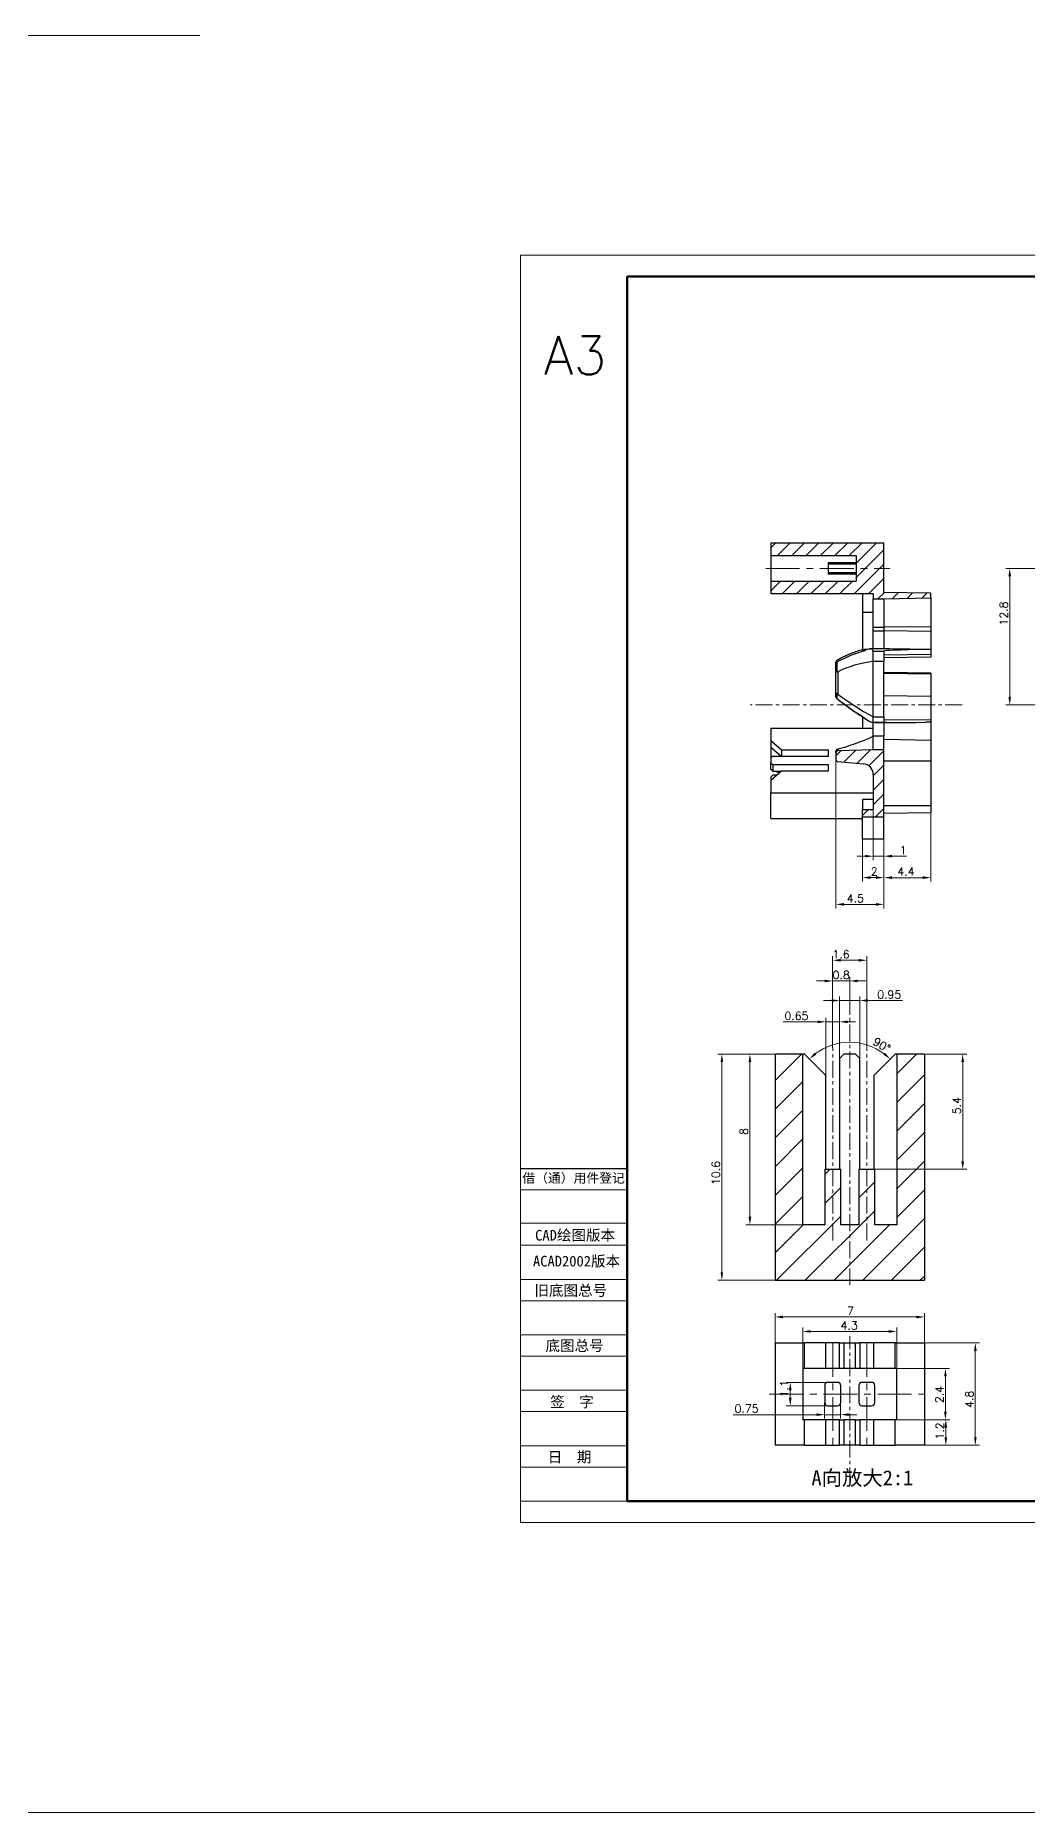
# Model space of a CAD drawing. Header units: millimetres. Extents: x 2517 to 6633, y 792 to 3241.
# Drawn here: x 3630 to 3723, y 1110 to 1276.5 of the extents above; entities that cross this region are included whole.
import ezdxf

# ---------------------------------------------------------------- set-up
doc = ezdxf.new("R2010")
doc.units = ezdxf.units.MM
doc.linetypes.add('CENTER', pattern=[50.8, 31.75, -6.35, 6.35, -6.35])
for name, color, linetype, lineweight in [('中心线', 1, 'CENTER', 9), ('填充', 3, 'Continuous', 9), ('实线', 7, 'Continuous', 25), ('尺寸标注', 2, 'Continuous', 9), ('引导线', 6, 'Continuous', 9), ('文本', 3, 'Continuous', 15), ('粗实线', 9, 'Continuous', 50)]:
    doc.layers.add(name, color=color, linetype=linetype, lineweight=lineweight)
doc.styles.add('st', font='txt.shx')
doc.styles.get("Standard").update_dxf_attribs({"font": 'simfang.ttf'})
doc.dimstyles.new('2st0.3', dxfattribs={"dimscale": 0.3, "dimtxt": 2.5, "dimasz": 2.5, "dimexe": 1.25, "dimexo": 0, "dimtad": 1, "dimtoh": 1, "dimdec": 3, "dimlfac": 0.5, "dimdsep": 46, "dimtxsty": 'st', "dimcen": 0, "dimclrd": 256, "dimclre": 256, "dimclrt": 256, "dimadec": 4, "dimazin": 2, "dimtfac": 1, "dimtdec": 3, "dimtmove": 0, "dimatfit": 1, "dimfxl": 1, "dimlwd": -1, "dimlwe": -1, "dimarcsym": 0})
doc.dimstyles.new('st0.3', dxfattribs={"dimscale": 0.3, "dimtxt": 2.5, "dimasz": 2.5, "dimexe": 1.25, "dimexo": 0, "dimtad": 1, "dimtoh": 1, "dimdec": 3, "dimdsep": 46, "dimtxsty": 'st', "dimcen": 0, "dimclrd": 256, "dimclre": 256, "dimclrt": 256, "dimadec": 4, "dimazin": 2, "dimtfac": 1, "dimtdec": 3, "dimtmove": 0, "dimatfit": 1, "dimfxl": 1, "dimlwd": -1, "dimlwe": -1, "dimarcsym": 0})
pattern_1 = [(45, (41.2096, -51.6921), (-0.6735192, 0.6735192), [])]

# ---------------------------------------------------------------- blocks, each defined once
blk = doc.blocks.new('*D218')
at = {"layer": 'Defpoints', "color": 0, "ltscale": 0.1, "transparency": 16777216}
for p in [(3707.52, 1201.19), (3709.52, 1201.19), (3709.52, 1197.59)]:
    blk.add_point(p, dxfattribs=at)
at = {"layer": '尺寸标注', "ltscale": 0.1, "transparency": 16777216}
for p, q in [((3707.52, 1201.19), (3707.52, 1197.21)), ((3709.52, 1201.19), (3709.52, 1197.21)), ((3708.27, 1197.59), (3708.77, 1197.59))]:
    blk.add_line(p, q, dxfattribs=at)
for points in [[(3708.27, 1197.71), (3708.27, 1197.46), (3707.52, 1197.59)], [(3708.77, 1197.71), (3708.77, 1197.46), (3709.52, 1197.59)]]:
    blk.add_solid(points, dxfattribs=at)
at = {"layer": '尺寸标注', "ltscale": 0.1, "transparency": 16777216, "insert": (3708.62, 1198.15), "char_height": 0.75, "attachment_point": 5, "style": 'st'}
blk.add_mtext('2', dxfattribs=at)
blk = doc.blocks.new('*D219')
at = {"layer": 'Defpoints', "color": 0, "ltscale": 0.1, "transparency": 16777216}
for p in [(3708.52, 1203.97), (3709.52, 1201.19), (3709.52, 1199.59)]:
    blk.add_point(p, dxfattribs=at)
at = {"layer": '尺寸标注', "ltscale": 0.1, "transparency": 16777216}
for p, q in [((3708.52, 1203.97), (3708.52, 1199.22)), ((3709.52, 1201.19), (3709.52, 1199.22)), ((3707.77, 1199.59), (3707.02, 1199.59)), ((3708.52, 1199.59), (3709.52, 1199.59)), ((3710.27, 1199.59), (3711.65, 1199.59))]:
    blk.add_line(p, q, dxfattribs=at)
for points in [[(3707.77, 1199.72), (3707.77, 1199.47), (3708.52, 1199.59)], [(3710.27, 1199.72), (3710.27, 1199.47), (3709.52, 1199.59)]]:
    blk.add_solid(points, dxfattribs=at)
at = {"layer": '尺寸标注', "ltscale": 0.1, "transparency": 16777216, "insert": (3711.34, 1200.15), "char_height": 0.75, "attachment_point": 5, "style": 'st'}
blk.add_mtext('1', dxfattribs=at)
blk = doc.blocks.new('*D226')
at = {"layer": 'Defpoints', "color": 0, "ltscale": 0.1, "transparency": 16777216}
for p in [(3735.6, 1226.57), (3721.31, 1213.77), (3723.96, 1213.77)]:
    blk.add_point(p, dxfattribs=at)
at = {"layer": '尺寸标注', "ltscale": 0.1, "transparency": 16777216}
for p, q in [((3735.6, 1226.57), (3720.94, 1226.57)), ((3721.31, 1225.82), (3721.31, 1214.52)), ((3723.96, 1213.77), (3720.94, 1213.77))]:
    blk.add_line(p, q, dxfattribs=at)
for points in [[(3721.19, 1225.82), (3721.44, 1225.82), (3721.31, 1226.57)], [(3721.19, 1214.52), (3721.44, 1214.52), (3721.31, 1213.77)]]:
    blk.add_solid(points, dxfattribs=at)
at = {"layer": '尺寸标注', "ltscale": 0.1, "transparency": 16777216, "insert": (3720.75, 1222.34), "char_height": 0.75, "attachment_point": 5, "rotation": 90, "style": 'st'}
blk.add_mtext('12.8', dxfattribs=at)
blk = doc.blocks.new('*D227')
at = {"layer": 'Defpoints', "color": 0, "ltscale": 0.1, "transparency": 16777216}
for p in [(3713.32, 1153.97), (3718.09, 1153.97), (3713.32, 1144.37)]:
    blk.add_point(p, dxfattribs=at)
at = {"layer": '尺寸标注', "ltscale": 0.1, "transparency": 16777216}
for p, q in [((3713.32, 1153.97), (3718.47, 1153.97)), ((3718.09, 1145.12), (3718.09, 1153.22)), ((3713.32, 1144.37), (3718.47, 1144.37))]:
    blk.add_line(p, q, dxfattribs=at)
for points in [[(3717.97, 1153.22), (3718.22, 1153.22), (3718.09, 1153.97)], [(3717.97, 1145.12), (3718.22, 1145.12), (3718.09, 1144.37)]]:
    blk.add_solid(points, dxfattribs=at)
at = {"layer": '尺寸标注', "ltscale": 0.1, "transparency": 16777216, "insert": (3717.53, 1148.68), "char_height": 0.75, "attachment_point": 5, "rotation": 90, "style": 'st'}
blk.add_mtext('4.8', dxfattribs=at)
blk = doc.blocks.new('*D228')
at = {"layer": 'Defpoints', "color": 0, "ltscale": 0.1, "transparency": 16777216}
for p in [(3694.34, 1181.04), (3699.32, 1181.04), (3699.32, 1159.84)]:
    blk.add_point(p, dxfattribs=at)
at = {"layer": '尺寸标注', "ltscale": 0.1, "transparency": 16777216}
for p, q in [((3699.32, 1181.04), (3693.96, 1181.04)), ((3694.34, 1160.59), (3694.34, 1180.29)), ((3699.32, 1159.84), (3693.96, 1159.84))]:
    blk.add_line(p, q, dxfattribs=at)
for points in [[(3694.21, 1180.29), (3694.46, 1180.29), (3694.34, 1181.04)], [(3694.21, 1160.59), (3694.46, 1160.59), (3694.34, 1159.84)]]:
    blk.add_solid(points, dxfattribs=at)
at = {"layer": '尺寸标注', "ltscale": 0.1, "transparency": 16777216, "insert": (3693.77, 1169.9), "char_height": 0.75, "attachment_point": 5, "rotation": 90, "style": 'st'}
blk.add_mtext('10.6', dxfattribs=at)
blk = doc.blocks.new('*D229')
at = {"layer": 'Defpoints', "color": 0, "ltscale": 0.1, "transparency": 16777216}
for p in [(3710.72, 1151.57), (3715.29, 1151.57), (3710.72, 1146.77)]:
    blk.add_point(p, dxfattribs=at)
at = {"layer": '尺寸标注', "ltscale": 0.1, "transparency": 16777216}
for p, q in [((3710.72, 1151.57), (3715.66, 1151.57)), ((3715.29, 1147.52), (3715.29, 1150.82)), ((3710.72, 1146.77), (3715.66, 1146.77))]:
    blk.add_line(p, q, dxfattribs=at)
for points in [[(3715.16, 1150.82), (3715.41, 1150.82), (3715.29, 1151.57)], [(3715.16, 1147.52), (3715.41, 1147.52), (3715.29, 1146.77)]]:
    blk.add_solid(points, dxfattribs=at)
at = {"layer": '尺寸标注', "ltscale": 0.1, "transparency": 16777216, "insert": (3714.73, 1149.13), "char_height": 0.75, "attachment_point": 5, "rotation": 90, "style": 'st'}
blk.add_mtext('2.4', dxfattribs=at)
blk = doc.blocks.new('*D230')
at = {"layer": 'Defpoints', "color": 0, "ltscale": 0.1, "transparency": 16777216}
for p in [(3696.96, 1181.04), (3699.32, 1181.04), (3701.92, 1165.04)]:
    blk.add_point(p, dxfattribs=at)
at = {"layer": '尺寸标注', "ltscale": 0.1, "transparency": 16777216}
for p, q in [((3699.32, 1181.04), (3696.59, 1181.04)), ((3696.96, 1165.79), (3696.96, 1180.29)), ((3701.92, 1165.04), (3696.59, 1165.04))]:
    blk.add_line(p, q, dxfattribs=at)
for points in [[(3696.84, 1180.29), (3697.09, 1180.29), (3696.96, 1181.04)], [(3696.84, 1165.79), (3697.09, 1165.79), (3696.96, 1165.04)]]:
    blk.add_solid(points, dxfattribs=at)
at = {"layer": '尺寸标注', "ltscale": 0.1, "transparency": 16777216, "insert": (3696.4, 1173.78), "char_height": 0.75, "attachment_point": 5, "rotation": 90, "style": 'st'}
blk.add_mtext('8', dxfattribs=at)
blk = doc.blocks.new('*D231')
at = {"layer": 'Defpoints', "color": 0, "ltscale": 0.1, "transparency": 16777216}
for p in [(3707.92, 1189.84), (3704.72, 1181.64), (3707.92, 1181.64)]:
    blk.add_point(p, dxfattribs=at)
at = {"layer": '尺寸标注', "ltscale": 0.1, "transparency": 16777216}
for p, q in [((3704.72, 1181.64), (3704.72, 1190.21)), ((3705.47, 1189.84), (3707.17, 1189.84)), ((3707.92, 1181.64), (3707.92, 1190.21))]:
    blk.add_line(p, q, dxfattribs=at)
for points in [[(3705.47, 1189.96), (3705.47, 1189.71), (3704.72, 1189.84)], [(3707.17, 1189.96), (3707.17, 1189.71), (3707.92, 1189.84)]]:
    blk.add_solid(points, dxfattribs=at)
at = {"layer": '尺寸标注', "ltscale": 0.1, "transparency": 16777216, "insert": (3705.51, 1190.4), "char_height": 0.75, "attachment_point": 5, "style": 'st'}
blk.add_mtext('1.6', dxfattribs=at)
blk = doc.blocks.new('*D232')
at = {"layer": 'Defpoints', "color": 0, "ltscale": 0.1, "transparency": 16777216}
for p in [(3710.72, 1155.04), (3701.92, 1151.57), (3710.72, 1151.57)]:
    blk.add_point(p, dxfattribs=at)
at = {"layer": '尺寸标注', "ltscale": 0.1, "transparency": 16777216}
for p, q in [((3701.92, 1151.57), (3701.92, 1155.42)), ((3702.67, 1155.04), (3709.97, 1155.04)), ((3710.72, 1151.57), (3710.72, 1155.42))]:
    blk.add_line(p, q, dxfattribs=at)
for points in [[(3702.67, 1155.17), (3702.67, 1154.92), (3701.92, 1155.04)], [(3709.97, 1155.17), (3709.97, 1154.92), (3710.72, 1155.04)]]:
    blk.add_solid(points, dxfattribs=at)
at = {"layer": '尺寸标注', "ltscale": 0.1, "transparency": 16777216, "insert": (3706.27, 1155.61), "char_height": 0.75, "attachment_point": 5, "style": 'st'}
blk.add_mtext('4.3', dxfattribs=at)
blk = doc.blocks.new('*D233')
at = {"layer": 'Defpoints', "color": 0, "ltscale": 0.1, "transparency": 16777216}
for p in [(3710.72, 1146.77), (3715.32, 1146.77), (3713.32, 1144.37)]:
    blk.add_point(p, dxfattribs=at)
at = {"layer": '尺寸标注', "ltscale": 0.1, "transparency": 16777216}
for p, q in [((3710.72, 1146.77), (3715.7, 1146.77)), ((3715.32, 1145.12), (3715.32, 1146.02)), ((3713.32, 1144.37), (3715.7, 1144.37))]:
    blk.add_line(p, q, dxfattribs=at)
for points in [[(3715.2, 1146.02), (3715.45, 1146.02), (3715.32, 1146.77)], [(3715.2, 1145.12), (3715.45, 1145.12), (3715.32, 1144.37)]]:
    blk.add_solid(points, dxfattribs=at)
at = {"layer": '尺寸标注', "ltscale": 0.1, "transparency": 16777216, "insert": (3714.76, 1145.72), "char_height": 0.75, "attachment_point": 5, "rotation": 90, "style": 'st'}
blk.add_mtext('1.2', dxfattribs=at)
blk = doc.blocks.new('*D234')
at = {"layer": 'Defpoints', "color": 0, "ltscale": 0.1, "transparency": 16777216}
for p in [(3704.27, 1150.27), (3700.75, 1148.07), (3704.27, 1148.07)]:
    blk.add_point(p, dxfattribs=at)
at = {"layer": '尺寸标注', "ltscale": 0.1, "transparency": 16777216}
for p, q in [((3704.27, 1150.27), (3700.37, 1150.27)), ((3700.75, 1149.52), (3700.75, 1148.82)), ((3704.27, 1148.07), (3700.37, 1148.07))]:
    blk.add_line(p, q, dxfattribs=at)
for points in [[(3700.62, 1149.52), (3700.87, 1149.52), (3700.75, 1150.27)], [(3700.62, 1148.82), (3700.87, 1148.82), (3700.75, 1148.07)]]:
    blk.add_solid(points, dxfattribs=at)
at = {"layer": '尺寸标注', "ltscale": 0.1, "transparency": 16777216, "insert": (3700.19, 1149.67), "char_height": 0.75, "attachment_point": 5, "rotation": 90, "style": 'st'}
blk.add_mtext('1.1', dxfattribs=at)
blk = doc.blocks.new('*D235')
at = {"layer": 'Defpoints', "color": 0, "ltscale": 0.1, "transparency": 16777216}
for p in [(3703.97, 1148.37), (3705.47, 1148.37), (3705.47, 1147.24)]:
    blk.add_point(p, dxfattribs=at)
at = {"layer": '尺寸标注', "ltscale": 0.1, "transparency": 16777216}
for p, q in [((3703.97, 1148.37), (3703.97, 1146.87)), ((3705.47, 1148.37), (3705.47, 1146.87)), ((3703.22, 1147.24), (3695.4, 1147.24)), ((3705.47, 1147.24), (3703.97, 1147.24)), ((3706.22, 1147.24), (3706.97, 1147.24))]:
    blk.add_line(p, q, dxfattribs=at)
for points in [[(3703.22, 1147.37), (3703.22, 1147.12), (3703.97, 1147.24)], [(3706.22, 1147.37), (3706.22, 1147.12), (3705.47, 1147.24)]]:
    blk.add_solid(points, dxfattribs=at)
at = {"layer": '尺寸标注', "ltscale": 0.1, "transparency": 16777216, "insert": (3696.65, 1147.81), "char_height": 0.75, "attachment_point": 5, "style": 'st'}
blk.add_mtext('0.75', dxfattribs=at)
blk = doc.blocks.new('*D236')
at = {"layer": 'Defpoints', "color": 0, "ltscale": 0.1, "transparency": 16777216}
for p in [(3713.32, 1156.4), (3699.32, 1153.97), (3713.32, 1153.97)]:
    blk.add_point(p, dxfattribs=at)
at = {"layer": '尺寸标注', "ltscale": 0.1, "transparency": 16777216}
for p, q in [((3699.32, 1153.97), (3699.32, 1156.77)), ((3700.07, 1156.4), (3712.57, 1156.4)), ((3713.32, 1153.97), (3713.32, 1156.77))]:
    blk.add_line(p, q, dxfattribs=at)
for points in [[(3700.07, 1156.52), (3700.07, 1156.27), (3699.32, 1156.4)], [(3712.57, 1156.52), (3712.57, 1156.27), (3713.32, 1156.4)]]:
    blk.add_solid(points, dxfattribs=at)
at = {"layer": '尺寸标注', "ltscale": 0.1, "transparency": 16777216, "insert": (3706.4, 1156.96), "char_height": 0.75, "attachment_point": 5, "style": 'st'}
blk.add_mtext('7', dxfattribs=at)
blk = doc.blocks.new('*D239')
at = {"layer": 'Defpoints', "color": 0, "ltscale": 0.1, "transparency": 16777216}
for p in [(3713.92, 1203.69), (3709.52, 1201.19), (3709.52, 1197.58)]:
    blk.add_point(p, dxfattribs=at)
at = {"layer": '尺寸标注', "ltscale": 0.1, "transparency": 16777216}
for p, q in [((3713.92, 1203.69), (3713.92, 1197.21)), ((3709.52, 1201.19), (3709.52, 1197.21)), ((3713.17, 1197.58), (3710.27, 1197.58))]:
    blk.add_line(p, q, dxfattribs=at)
for points in [[(3710.27, 1197.71), (3710.27, 1197.46), (3709.52, 1197.58)], [(3713.17, 1197.71), (3713.17, 1197.46), (3713.92, 1197.58)]]:
    blk.add_solid(points, dxfattribs=at)
at = {"layer": '尺寸标注', "ltscale": 0.1, "transparency": 16777216, "insert": (3711.59, 1198.15), "char_height": 0.75, "attachment_point": 5, "style": 'st'}
blk.add_mtext('4.4', dxfattribs=at)
blk = doc.blocks.new('*D240')
at = {"layer": 'Defpoints', "color": 0, "ltscale": 0.1, "transparency": 16777216}
for p in [(3705.02, 1208.66), (3709.52, 1201.19), (3709.52, 1195.08)]:
    blk.add_point(p, dxfattribs=at)
at = {"layer": '尺寸标注', "ltscale": 0.1, "transparency": 16777216}
for p, q in [((3705.02, 1208.66), (3705.02, 1194.7)), ((3709.52, 1201.19), (3709.52, 1194.7)), ((3705.77, 1195.08), (3708.77, 1195.08))]:
    blk.add_line(p, q, dxfattribs=at)
for points in [[(3705.77, 1195.2), (3705.77, 1194.95), (3705.02, 1195.08)], [(3708.77, 1195.2), (3708.77, 1194.95), (3709.52, 1195.08)]]:
    blk.add_solid(points, dxfattribs=at)
at = {"layer": '尺寸标注', "ltscale": 0.1, "transparency": 16777216, "insert": (3706.85, 1195.64), "char_height": 0.75, "attachment_point": 5, "style": 'st'}
blk.add_mtext('4.5', dxfattribs=at)
blk = doc.blocks.new('*D241')
at = {"layer": 'Defpoints', "color": 0, "ltscale": 0.1, "transparency": 16777216}
for p in [(3706.32, 1187.9), (3706.32, 1184.73), (3704.72, 1181.64)]:
    blk.add_point(p, dxfattribs=at)
at = {"layer": '尺寸标注', "ltscale": 0.1, "transparency": 16777216}
for p, q in [((3703.97, 1187.9), (3703.22, 1187.9)), ((3704.72, 1181.64), (3704.72, 1188.27)), ((3704.72, 1187.9), (3706.32, 1187.9)), ((3706.32, 1184.73), (3706.32, 1188.27)), ((3707.07, 1187.9), (3707.82, 1187.9))]:
    blk.add_line(p, q, dxfattribs=at)
for points in [[(3703.97, 1188.02), (3703.97, 1187.77), (3704.72, 1187.9)], [(3707.07, 1188.02), (3707.07, 1187.77), (3706.32, 1187.9)]]:
    blk.add_solid(points, dxfattribs=at)
at = {"layer": '尺寸标注', "ltscale": 0.1, "transparency": 16777216, "insert": (3705.52, 1188.46), "char_height": 0.75, "attachment_point": 5, "style": 'st'}
blk.add_mtext('0.8', dxfattribs=at)
blk = doc.blocks.new('*D242')
at = {"layer": 'Defpoints', "color": 0, "ltscale": 0.1, "transparency": 16777216}
for p in [(3707.27, 1186.06), (3705.37, 1180.64), (3707.27, 1180.64)]:
    blk.add_point(p, dxfattribs=at)
at = {"layer": '尺寸标注', "ltscale": 0.1, "transparency": 16777216}
for p, q in [((3704.62, 1186.06), (3703.87, 1186.06)), ((3705.37, 1180.64), (3705.37, 1186.44)), ((3705.37, 1186.06), (3707.27, 1186.06)), ((3707.27, 1180.64), (3707.27, 1186.44)), ((3708.02, 1186.06), (3711.27, 1186.06))]:
    blk.add_line(p, q, dxfattribs=at)
for points in [[(3704.62, 1186.19), (3704.62, 1185.94), (3705.37, 1186.06)], [(3708.02, 1186.19), (3708.02, 1185.94), (3707.27, 1186.06)]]:
    blk.add_solid(points, dxfattribs=at)
at = {"layer": '尺寸标注', "ltscale": 0.1, "transparency": 16777216, "insert": (3710.02, 1186.62), "char_height": 0.75, "attachment_point": 5, "style": 'st'}
blk.add_mtext('0.95', dxfattribs=at)
blk = doc.blocks.new('*D243')
at = {"layer": 'Defpoints', "color": 0, "ltscale": 0.1, "transparency": 16777216}
for p in [(3705.37, 1184.07), (3704.07, 1179.04), (3705.37, 1179.04)]:
    blk.add_point(p, dxfattribs=at)
at = {"layer": '尺寸标注', "ltscale": 0.1, "transparency": 16777216}
for p, q in [((3704.07, 1179.04), (3704.07, 1184.44)), ((3705.37, 1179.04), (3705.37, 1184.44)), ((3703.32, 1184.07), (3700.07, 1184.07)), ((3705.37, 1184.07), (3704.07, 1184.07)), ((3706.12, 1184.07), (3706.87, 1184.07))]:
    blk.add_line(p, q, dxfattribs=at)
for points in [[(3703.32, 1184.19), (3703.32, 1183.94), (3704.07, 1184.07)], [(3706.12, 1184.19), (3706.12, 1183.94), (3705.37, 1184.07)]]:
    blk.add_solid(points, dxfattribs=at)
at = {"layer": '尺寸标注', "ltscale": 0.1, "transparency": 16777216, "insert": (3701.32, 1184.63), "char_height": 0.75, "attachment_point": 5, "style": 'st'}
blk.add_mtext('0.65', dxfattribs=at)
blk = doc.blocks.new('*D244')
at = {"layer": 'Defpoints', "color": 0, "ltscale": 0.1, "transparency": 16777216}
for p in [(3713.32, 1181.04), (3716.91, 1181.04), (3708.67, 1170.24)]:
    blk.add_point(p, dxfattribs=at)
at = {"layer": '尺寸标注', "ltscale": 0.1, "transparency": 16777216}
for p, q in [((3713.32, 1181.04), (3717.28, 1181.04)), ((3716.91, 1170.99), (3716.91, 1180.29)), ((3708.67, 1170.24), (3717.28, 1170.24))]:
    blk.add_line(p, q, dxfattribs=at)
for points in [[(3716.78, 1180.29), (3717.03, 1180.29), (3716.91, 1181.04)], [(3716.78, 1170.99), (3717.03, 1170.99), (3716.91, 1170.24)]]:
    blk.add_solid(points, dxfattribs=at)
at = {"layer": '尺寸标注', "ltscale": 0.1, "transparency": 16777216, "insert": (3716.35, 1176.2), "char_height": 0.75, "attachment_point": 5, "rotation": 90, "style": 'st'}
blk.add_mtext('5.4', dxfattribs=at)
blk = doc.blocks.new('*D248')
at = {"layer": 'Defpoints', "color": 0, "ltscale": 0.1, "transparency": 16777216}
for p in [(3702.07, 1181.04), (3704.94, 1181.97), (3710.57, 1181.04), (3704.07, 1179.04), (3708.57, 1179.04)]:
    blk.add_point(p, dxfattribs=at)
at = {"layer": '尺寸标注', "ltscale": 0.1, "transparency": 16777216}
blk.add_arc((3706.32, 1176.79), 5.36, 53.0196, 126.9804, dxfattribs=at)
for points in [[(3703.18, 1180.98), (3703.02, 1181.17), (3702.53, 1180.58)], [(3709.63, 1181.17), (3709.47, 1180.98), (3710.12, 1180.58)]]:
    blk.add_solid(points, dxfattribs=at)
at = {"layer": '尺寸标注', "ltscale": 0.1, "transparency": 16777216, "insert": (3709.32, 1181.9), "char_height": 0.75, "attachment_point": 5, "rotation": 329.6209, "style": 'st'}
blk.add_mtext('90°', dxfattribs=at)

msp = doc.modelspace()

# ---------------------------------------------------------------- hatches: boundary and pattern name
at = {"layer": '填充'}
h = msp.add_hatch(dxfattribs=at)
h.set_pattern_fill('ANSI31', color=256, scale=0.3, style=0)
h.set_pattern_definition(pattern_1)
h.paths.add_polyline_path([(3708.5226, 1223.723), (3709.5226, 1223.723), (3713.8226, 1223.7981), (3713.8226, 1224.2479), (3709.5226, 1224.323), (3709.5226, 1228.973), (3698.9226, 1228.973), (3698.9226, 1227.773), (3706.9226, 1227.773), (3706.9226, 1225.373), (3698.9226, 1225.373), (3698.9226, 1224.173), (3708.5226, 1224.173)], flags=0)
h = msp.add_hatch(dxfattribs=at)
h.set_pattern_fill('ANSI31', color=256, scale=0.3, style=0)
h.set_pattern_definition(pattern_1)
edge = h.paths.add_edge_path(flags=0)
edge.add_line((3707.5226, 1203.273), (3709.5226, 1203.273))
edge.add_line((3709.5226, 1203.273), (3709.5226, 1209.573))
edge.add_line((3709.5226, 1209.573), (3708.5226, 1209.573))
edge.add_line((3708.5226, 1209.573), (3705.2169, 1209.4785))
edge.add_arc((3705.2226, 1209.2786), 0.2, 91.636577, 180)
edge.add_line((3705.0226, 1209.2786), (3705.0226, 1208.6566))
edge.add_arc((3705.2226, 1208.6566), 0.2, 180, 265.100908)
edge.add_line((3705.2055, 1208.4573), (3707.608, 1208.2514))
edge.add_arc((3707.5226, 1207.255), 1, 0, 85.100908, ccw=False)
edge.add_line((3708.5226, 1207.255), (3708.5226, 1203.973))
edge.add_line((3708.5226, 1203.973), (3707.5226, 1203.973))
edge.add_line((3707.5226, 1203.973), (3707.5226, 1203.273))
h = msp.add_hatch(dxfattribs=at)
h.set_pattern_fill('ANSI31', color=256, scale=0.6, style=0)
h.set_pattern_definition([(45, (-3689.9986, -1434.1589), (-1.3470384, 1.3470384), [])])
h.paths.add_polyline_path([(3701.9243, 1181.0421), (3699.3243, 1181.0421), (3699.3243, 1159.8421), (3713.3243, 1159.8421), (3713.3243, 1181.0421), (3710.7243, 1181.0421), (3710.7243, 1165.0421), (3708.6743, 1165.0421), (3708.6743, 1170.2421), (3707.1743, 1170.2421), (3707.1743, 1165.0421), (3705.4743, 1165.0421), (3705.4743, 1170.2421), (3703.9743, 1170.2421), (3703.9743, 1165.0421), (3701.9243, 1165.0421)], flags=0)

# ---------------------------------------------------------------- linework, layer by layer
at = {"color": 7, "linetype": 'Continuous', "lineweight": 25}
for p, q in [((3698.9226, 1228.973), (3698.9226, 1227.773)), ((3698.9226, 1228.973), (3709.5226, 1228.973)), ((3698.9226, 1227.773), (3706.9226, 1227.773)), ((3698.9226, 1227.773), (3698.9226, 1225.373)), ((3706.9226, 1227.773), (3706.9226, 1225.373)), ((3709.5226, 1224.323), (3709.5226, 1228.973)), ((3704.3226, 1227.123), (3706.9226, 1227.123)), ((3704.3226, 1226.973), (3704.3226, 1227.123)), ((3706.9226, 1226.973), (3704.3226, 1226.973)), ((3704.3226, 1226.173), (3704.3226, 1226.973)), ((3704.3226, 1226.173), (3706.9226, 1226.173)), ((3704.3226, 1226.023), (3704.3226, 1226.173)), ((3706.9226, 1226.023), (3704.3226, 1226.023)), ((3698.9226, 1225.373), (3698.9226, 1224.173)), ((3698.9226, 1225.373), (3706.9226, 1225.373)), ((3713.9226, 1224.2479), (3709.5226, 1224.323)), ((3708.5226, 1224.173), (3698.9226, 1224.173)), ((3707.5226, 1224.173), (3707.5226, 1222.4766)), ((3708.5226, 1224.173), (3708.5226, 1223.723)), ((3708.5226, 1223.723), (3709.5226, 1223.723)), ((3708.5226, 1221.0495), (3708.5226, 1223.723)), ((3709.5226, 1223.723), (3713.9226, 1223.7981)), ((3709.5226, 1223.723), (3709.5226, 1221.0495)), ((3713.9226, 1223.7981), (3713.9226, 1224.2479)), ((3713.9226, 1223.7981), (3713.9226, 1221.1044)), ((3707.5226, 1222.4766), (3708.5226, 1222.4766)), ((3707.5226, 1222.4766), (3707.5226, 1218.9587)), ((3708.5226, 1221.0495), (3709.5226, 1221.0495)), ((3708.5226, 1220.73), (3708.5226, 1221.0495)), ((3713.9226, 1221.1044), (3709.5226, 1221.0495)), ((3709.5226, 1221.0495), (3709.5226, 1220.73)), ((3713.9226, 1221.1044), (3713.9226, 1220.665)), ((3708.5226, 1220.73), (3709.5226, 1220.73)), ((3708.5226, 1219.0454), (3708.5226, 1220.73)), ((3713.9226, 1220.665), (3709.5226, 1220.73)), ((3709.5226, 1220.73), (3709.5226, 1219.0208)), ((3713.9226, 1220.665), (3713.9226, 1218.9596)), ((3705.0226, 1216.9428), (3705.0226, 1217.7762)), ((3705.1226, 1217.7762), (3705.0226, 1217.7762)), ((3705.1226, 1217.7762), (3705.1226, 1216.8705)), ((3707.9839, 1219.0102), (3708.14, 1219.0197)), ((3709.5853, 1219.0208), (3708.1762, 1219.0208)), ((3708.5203, 1219.0208), (3708.5226, 1219.0454)), ((3708.5226, 1218.8208), (3709.5226, 1218.8208)), ((3708.5226, 1217.8396), (3708.5226, 1218.8208)), ((3709.5226, 1217.8396), (3708.5226, 1217.8396)), ((3708.5226, 1212.649), (3708.5226, 1217.8396)), ((3709.5226, 1218.8208), (3709.5226, 1218.4396)), ((3713.9226, 1218.5072), (3709.5226, 1218.4396)), ((3709.5226, 1218.4396), (3709.5226, 1217.8396)), ((3713.9226, 1218.256), (3709.5226, 1218.1788)), ((3709.5226, 1212.649), (3709.5226, 1217.8396)), ((3713.9226, 1218.9596), (3713.4137, 1218.9694)), ((3713.9226, 1218.9596), (3713.9226, 1218.5072)), ((3713.9226, 1218.5072), (3713.9226, 1218.256)), ((3705.0226, 1214.9474), (3705.0226, 1216.9428)), ((3705.2169, 1216.8858), (3705.2169, 1214.7788)), ((3713.9226, 1216.7455), (3709.5226, 1216.8206)), ((3713.9226, 1216.6618), (3709.5226, 1216.7268)), ((3713.9226, 1216.7455), (3713.9226, 1216.6618)), ((3713.9226, 1216.6618), (3713.9226, 1214.5753)), ((3705.0226, 1214.5307), (3705.0226, 1214.9474)), ((3705.1226, 1214.8336), (3705.1226, 1214.3807)), ((3713.9226, 1214.5753), (3709.5226, 1214.6281)), ((3713.9226, 1214.5753), (3713.9226, 1212.3802)), ((3707.5226, 1212.66), (3707.5226, 1211.6041)), ((3708.5226, 1212.649), (3709.5226, 1212.649)), ((3708.5226, 1212.1584), (3708.5226, 1212.649)), ((3709.5226, 1212.649), (3709.5226, 1212.349)), ((3698.9226, 1211.6041), (3698.9226, 1210.4133)), ((3698.9226, 1211.6041), (3708.5226, 1211.6041)), ((3707.9839, 1212.333), (3708.14, 1212.2503)), ((3708.4762, 1212.1316), (3711.0577, 1212.1316)), ((3708.5226, 1212.1584), (3709.5226, 1212.1584)), ((3708.5226, 1210.8304), (3708.5226, 1212.1316)), ((3713.9226, 1212.3802), (3709.5226, 1212.349)), ((3709.5226, 1212.349), (3709.5226, 1212.1584)), ((3709.5226, 1212.1316), (3709.5226, 1210.8304)), ((3713.9226, 1212.154), (3713.4137, 1212.1414)), ((3713.9226, 1212.3802), (3713.9226, 1212.154)), ((3713.9226, 1212.154), (3713.9226, 1210.4316)), ((3699.9226, 1209.5473), (3698.9226, 1210.4133)), ((3698.9226, 1210.4133), (3698.9226, 1209.8133)), ((3698.9226, 1209.8133), (3699.8798, 1208.9844)), ((3698.9226, 1209.8133), (3698.9226, 1208.8112)), ((3704.3226, 1209.5473), (3699.9226, 1209.5473)), ((3699.9226, 1209.5473), (3699.9226, 1208.9844)), ((3704.3226, 1208.9844), (3704.3226, 1209.5473)), ((3705.0226, 1209.2786), (3705.0226, 1209.4288)), ((3705.2169, 1209.6544), (3705.2169, 1209.4785)), ((3708.5226, 1209.573), (3705.2169, 1209.4785)), ((3708.5226, 1209.573), (3708.5226, 1210.8304)), ((3709.5226, 1210.8304), (3708.5226, 1210.8304)), ((3709.5226, 1209.573), (3708.5226, 1209.573)), ((3709.5226, 1209.573), (3709.5226, 1210.8304)), ((3713.9226, 1210.4316), (3709.5226, 1210.5304)), ((3709.5226, 1203.273), (3709.5226, 1209.573)), ((3713.9226, 1210.4316), (3713.9226, 1208.4876)), ((3699.1226, 1208.9844), (3698.9226, 1208.8112)), ((3698.9226, 1208.8112), (3698.9226, 1208.3348)), ((3698.9226, 1208.3348), (3699.1226, 1208.1616)), ((3698.9226, 1207.7348), (3698.9226, 1208.3348)), ((3699.1226, 1207.5616), (3698.9226, 1207.7348)), ((3699.1226, 1208.9844), (3704.3226, 1208.9844)), ((3704.3226, 1208.1616), (3699.1226, 1208.1616)), ((3699.1226, 1208.1616), (3699.1226, 1207.5616)), ((3704.3226, 1207.5987), (3704.3226, 1208.1616)), ((3705.0226, 1209.2786), (3705.0226, 1208.6566)), ((3705.2055, 1208.4573), (3707.608, 1208.2514)), ((3713.9226, 1208.4876), (3709.5226, 1208.512)), ((3713.9226, 1208.4876), (3713.9226, 1204.3147)), ((3698.9226, 1206.7327), (3699.9226, 1207.5987)), ((3699.1226, 1207.1844), (3698.9226, 1207.0112)), ((3698.9226, 1207.0112), (3698.9226, 1206.7327)), ((3698.9226, 1206.7327), (3698.9226, 1205.5419)), ((3699.1226, 1207.5616), (3699.8798, 1207.5616)), ((3699.4441, 1207.1844), (3699.1226, 1207.1844)), ((3699.4441, 1207.5616), (3699.6619, 1207.373)), ((3699.9226, 1207.5987), (3704.3226, 1207.5987)), ((3708.5226, 1207.255), (3708.5226, 1203.973)), ((3698.9226, 1203.1419), (3698.9226, 1205.5419)), ((3698.9226, 1205.5419), (3708.5226, 1205.5419)), ((3708.5226, 1204.8983), (3707.5226, 1204.8983)), ((3707.5226, 1204.8983), (3707.5226, 1203.973)), ((3713.9226, 1204.3147), (3709.5226, 1204.3147)), ((3713.9226, 1204.3147), (3713.9226, 1203.6897)), ((3698.9226, 1203.1419), (3707.5226, 1203.1419)), ((3707.5226, 1203.273), (3707.5226, 1203.973)), ((3707.5226, 1203.973), (3708.5226, 1203.973)), ((3707.5226, 1201.193), (3707.5226, 1203.273)), ((3707.5226, 1203.273), (3709.5226, 1203.273)), ((3709.5226, 1203.6147), (3713.9226, 1203.6897)), ((3709.5226, 1201.193), (3709.5226, 1203.273)), ((3709.5226, 1201.193), (3707.5226, 1201.193)), ((3699.3243, 1181.0421), (3699.3243, 1159.8421)), ((3701.9243, 1181.0421), (3699.3243, 1181.0421)), ((3701.9243, 1165.0421), (3701.9243, 1181.0421)), ((3702.0743, 1181.0421), (3701.9243, 1181.0421)), ((3704.0743, 1179.0421), (3702.0743, 1181.0421)), ((3705.7743, 1181.0421), (3705.3743, 1180.6421)), ((3706.8743, 1181.0421), (3705.7743, 1181.0421)), ((3707.2743, 1180.6421), (3706.8743, 1181.0421)), ((3710.5743, 1181.0421), (3708.5743, 1179.0421)), ((3710.7243, 1181.0421), (3710.5743, 1181.0421)), ((3710.7243, 1181.0421), (3710.7243, 1165.0421)), ((3713.3243, 1181.0421), (3710.7243, 1181.0421)), ((3713.3243, 1181.0421), (3713.3243, 1159.8421)), ((3705.3743, 1180.6421), (3705.3743, 1170.2421)), ((3707.2743, 1170.2421), (3707.2743, 1180.6421)), ((3704.0743, 1170.2421), (3704.0743, 1179.0421)), ((3708.5743, 1179.0421), (3708.5743, 1170.2421)), ((3703.9743, 1170.2421), (3703.9743, 1165.0421)), ((3703.9743, 1170.2421), (3705.4743, 1170.2421)), ((3705.4743, 1165.0421), (3705.4743, 1170.2421)), ((3707.1743, 1170.2421), (3707.1743, 1165.0421)), ((3707.1743, 1170.2421), (3708.6743, 1170.2421)), ((3708.6743, 1165.0421), (3708.6743, 1170.2421)), ((3703.9743, 1165.0421), (3701.9243, 1165.0421)), ((3707.1743, 1165.0421), (3705.4743, 1165.0421)), ((3710.7243, 1165.0421), (3708.6743, 1165.0421)), ((3699.3243, 1159.8421), (3713.3243, 1159.8421)), ((3699.3243, 1153.9693), (3699.3243, 1144.3693)), ((3699.3243, 1153.9693), (3702.0743, 1153.9693)), ((3702.0743, 1151.5693), (3702.0743, 1153.9693)), ((3704.0743, 1153.9693), (3702.0743, 1153.9693)), ((3704.0743, 1151.5693), (3704.0743, 1153.9693)), ((3705.3743, 1153.9693), (3704.0743, 1153.9693)), ((3705.3743, 1151.5693), (3705.3743, 1153.9693)), ((3705.3743, 1153.9693), (3705.7743, 1153.9693)), ((3705.7743, 1153.9693), (3705.7743, 1151.5693)), ((3705.7743, 1153.9693), (3706.8743, 1153.9693)), ((3706.8743, 1151.5693), (3706.8743, 1153.9693)), ((3706.8743, 1153.9693), (3707.2743, 1153.9693)), ((3707.2743, 1153.9693), (3707.2743, 1151.5693)), ((3708.5743, 1153.9693), (3707.2743, 1153.9693)), ((3708.5743, 1151.5693), (3708.5743, 1153.9693)), ((3710.5743, 1153.9693), (3708.5743, 1153.9693)), ((3710.5743, 1151.5693), (3710.5743, 1153.9693)), ((3710.5743, 1153.9693), (3713.3243, 1153.9693)), ((3713.3243, 1153.9693), (3713.3243, 1144.3693)), ((3701.9243, 1151.5693), (3701.9243, 1146.7693)), ((3702.0743, 1151.5693), (3701.9243, 1151.5693)), ((3704.0743, 1151.5693), (3702.0743, 1151.5693)), ((3705.3743, 1151.5693), (3704.0743, 1151.5693)), ((3705.7743, 1151.5693), (3705.3743, 1151.5693)), ((3706.8743, 1151.5693), (3705.7743, 1151.5693)), ((3707.2743, 1151.5693), (3706.8743, 1151.5693)), ((3708.5743, 1151.5693), (3707.2743, 1151.5693)), ((3710.5743, 1151.5693), (3708.5743, 1151.5693)), ((3710.7243, 1151.5693), (3710.5743, 1151.5693)), ((3710.7243, 1146.7693), (3710.7243, 1151.5693)), ((3703.9743, 1149.9693), (3703.9743, 1148.3693)), ((3705.1743, 1150.2693), (3704.2743, 1150.2693)), ((3705.4743, 1148.3693), (3705.4743, 1149.9693)), ((3707.1743, 1149.9693), (3707.1743, 1148.3693)), ((3708.3743, 1150.2693), (3707.4743, 1150.2693)), ((3708.6743, 1148.3693), (3708.6743, 1149.9693)), ((3704.2743, 1148.0693), (3705.1743, 1148.0693)), ((3707.4743, 1148.0693), (3708.3743, 1148.0693)), ((3702.0743, 1146.7693), (3701.9243, 1146.7693)), ((3702.0743, 1144.3693), (3702.0743, 1146.7693)), ((3704.0743, 1146.7693), (3702.0743, 1146.7693)), ((3704.0743, 1144.3693), (3704.0743, 1146.7693)), ((3705.3743, 1146.7693), (3704.0743, 1146.7693)), ((3705.3743, 1144.3693), (3705.3743, 1146.7693)), ((3705.3743, 1146.7693), (3705.7743, 1146.7693)), ((3705.7743, 1146.7693), (3705.7743, 1144.3693)), ((3706.8743, 1146.7693), (3705.7743, 1146.7693)), ((3706.8743, 1144.3693), (3706.8743, 1146.7693)), ((3706.8743, 1146.7693), (3707.2743, 1146.7693)), ((3707.2743, 1146.7693), (3707.2743, 1144.3693)), ((3708.5743, 1146.7693), (3707.2743, 1146.7693)), ((3708.5743, 1144.3693), (3708.5743, 1146.7693)), ((3710.5743, 1146.7693), (3708.5743, 1146.7693)), ((3710.5743, 1144.3693), (3710.5743, 1146.7693)), ((3710.7243, 1146.7693), (3710.5743, 1146.7693)), ((3702.0743, 1144.3693), (3699.3243, 1144.3693)), ((3702.0743, 1144.3693), (3704.0743, 1144.3693)), ((3704.0743, 1144.3693), (3705.3743, 1144.3693)), ((3705.7743, 1144.3693), (3705.3743, 1144.3693)), ((3706.8743, 1144.3693), (3705.7743, 1144.3693)), ((3707.2743, 1144.3693), (3706.8743, 1144.3693)), ((3707.2743, 1144.3693), (3708.5743, 1144.3693)), ((3708.5743, 1144.3693), (3710.5743, 1144.3693)), ((3713.3243, 1144.3693), (3710.5743, 1144.3693))]:
    msp.add_line(p, q, dxfattribs=at)
at = {"color": 8, "linetype": 'Continuous', "lineweight": 25, "flags": 128}
for points in [[(3705.1236, 1217.95), (3705.1224, 1217.9493), (3705.1061, 1217.9313), (3705.0977, 1217.9028), (3705.0977, 1217.8657), (3705.1062, 1217.8225), (3705.1226, 1217.7762)], [(3705.1226, 1214.3807), (3705.1062, 1214.3725), (3705.0991, 1214.3733)]]:
    msp.add_lwpolyline(points, dxfattribs=at)
at = {"color": 7, "linetype": 'Continuous', "lineweight": 25}
for centre, radius, start, end in [((3705.2226, 1217.7762), 0.2, 119.642753, 180), ((3707.7009, 1218.8492), 0.1882, 141.231309, 200.8973), ((3705.2226, 1214.5307), 0.2, 180, 231.884637), ((3705.1932, 1214.5362), 0.1708, 181.828011, 245.552124), ((3705.2226, 1209.2786), 0.2, 91.636577, 180), ((3705.2226, 1208.6566), 0.2, 180, 265.100908), ((3707.5226, 1207.255), 1, 0, 85.100908), ((3704.2743, 1149.9693), 0.3, 90, 180), ((3705.1743, 1149.9693), 0.3, 0, 90), ((3707.4743, 1149.9693), 0.3, 90, 180), ((3708.3743, 1149.9693), 0.3, 0, 90), ((3704.2743, 1148.3693), 0.3, 180, 270), ((3705.1743, 1148.3693), 0.3, 270, 0), ((3707.4743, 1148.3693), 0.3, 180, 270), ((3708.3743, 1148.3693), 0.3, 270, 0)]:
    msp.add_arc(centre, radius, start, end, dxfattribs=at)
at = {"color": 8, "linetype": 'Continuous', "lineweight": 25}
msp.add_arc((3707.5772, 1212.6393), 0.0641, 144.441747, 162.251236, dxfattribs=at)
at = {"color": 7, "linetype": 'Continuous', "lineweight": 25}
for centre, major_axis, ratio, start_param, end_param in [((3712.1109, 1213.773), (9.8994, 0), 0.57095218, 2.05245084, 2.35454039), ((3709.9848, 1213.773), (7.2023, 0), 0.57664288, 1.77524221, 2.29429071), ((3708.1762, 1218.8208), (0.3464, 0), 0.57735027, 0, 1.67551608), ((3721.2819, 1218.8208), (-11.7593, 0), 0.01700846, -0.83779267, -0.00003463), ((3721.2862, 1218.8208), (-11.7653, 0.1989), 0.00177637, -0.83772671, -0.10468843), ((3712.1109, 1212.8882), (9.8284, -5.252), 0.22528395, 4.04845264, 4.3505422), ((3709.9848, 1213.9512), (7.1495, -3.8256), 0.2274642, 4.11001331, 4.62906182), ((3708.1762, 1212.3316), (0.3439, -0.184), 0.22773508, 4.72895116, 6.40446724), ((3721.2827, 1212.3316), (11.7602, 0.1732), 0.00850146, 3.14146942, 3.97922746), ((3709.9848, 1213.5948), (7.1495, 3.8256), 0.2274642, 3.86777587, 4.38682438)]:
    msp.add_ellipse(centre, major_axis=major_axis, ratio=ratio, start_param=start_param, end_param=end_param, dxfattribs=at)
for points, knots in [([(3707.5288, 1218.9615), (3707.4423, 1218.9351), (3707.173, 1218.8526), (3706.7322, 1218.6984), (3706.2171, 1218.4937), (3705.7322, 1218.2736), (3705.3715, 1218.0893), (3705.1732, 1217.9779), (3705.1237, 1217.95)], [0, 0, 0, 0, 0.10472496, 0.326182, 0.53877914, 0.74201348, 0.93559993, 1, 1, 1, 1]), ([(3707.5287, 1218.9619), (3707.5294, 1218.9621), (3707.5325, 1218.9631), (3707.541, 1218.9648), (3707.5498, 1218.9663), (3707.5541, 1218.9671)], [0, 0, 0, 0, 0.1116103, 0.55328178, 1, 1, 1, 1]), ([(3707.5541, 1218.9671), (3707.6094, 1218.9759), (3707.6762, 1218.9836), (3707.819, 1218.9982), (3707.8968, 1219.005), (3707.9839, 1219.0102)], [0, 0, 0, 0, 0.5, 0.5, 1, 1, 1, 1]), ([(3705.0991, 1214.3734), (3705.174, 1214.315), (3705.3951, 1214.1428), (3705.7757, 1213.8574), (3706.25, 1213.5146), (3706.7526, 1213.1651), (3707.1782, 1212.8792), (3707.4364, 1212.7108), (3707.5161, 1212.6588)], [0, 0, 0, 0, 0.09689814, 0.28596532, 0.48288955, 0.68898763, 0.90391675, 1, 1, 1, 1]), ([(3705.2169, 1214.7788), (3705.2009, 1214.7909), (3705.1839, 1214.8024), (3705.1665, 1214.8124), (3705.152, 1214.8208), (3705.1369, 1214.8282), (3705.1226, 1214.8336)], [0, 0, 0, 0, 0.000060502467, 0.000060502467, 0.000060502467, 0.000111368182, 0.000111368182, 0.000111368182, 0.000111368182]), ([(3707.516, 1212.6585), (3707.5294, 1212.6498), (3707.6002, 1212.6043), (3707.7017, 1212.5332), (3707.7845, 1212.4677), (3707.8145, 1212.4439)], [0, 0, 0, 0, 0.1299165, 0.68397032, 1, 1, 1, 1]), ([(3707.9839, 1212.333), (3707.9319, 1212.3626), (3707.8725, 1212.3963), (3707.8224, 1212.4404), (3707.8162, 1212.4459)], [0, 0, 0, 0, 0.87584208, 1, 1, 1, 1])]:
    msp.add_open_spline(points, degree=3, knots=knots, dxfattribs=at)
for points in [[(3707.9839, 1219.0102), (3707.8412, 1218.9074), (3707.6884, 1218.8308), (3707.5251, 1218.782)], [(3705.1226, 1216.8705), (3705.0592, 1216.8859), (3705.0226, 1216.9147), (3705.0226, 1216.9428)], [(3705.1226, 1216.8705), (3705.1545, 1216.8627), (3705.1872, 1216.8706), (3705.2169, 1216.8858)], [(3705.1226, 1214.8336), (3705.0592, 1214.8575), (3705.0226, 1214.9026), (3705.0226, 1214.9474)], [(3707.5251, 1212.6766), (3707.6884, 1212.5705), (3707.8412, 1212.4558), (3707.9839, 1212.333)], [(3705.1226, 1209.6149), (3705.0592, 1209.5755), (3705.0226, 1209.5017), (3705.0226, 1209.4288)], [(3705.1226, 1209.6149), (3705.1545, 1209.6348), (3705.1872, 1209.6471), (3705.2169, 1209.6544)]]:
    msp.add_open_spline(points, degree=3, dxfattribs=at)
at = {"layer": '中心线', "ltscale": 0.1}
for p, q in [((3698.4455, 1226.573), (3710.0898, 1226.573)), ((3704.7243, 1153.9693), (3704.7243, 1144.3693)), ((3707.9243, 1153.9693), (3707.9243, 1144.3693)), ((3698.7826, 1149.1693), (3713.8171, 1149.1693))]:
    msp.add_line(p, q, dxfattribs=at)
at = {"layer": '中心线', "ltscale": 0.05}
for p, q in [((3716.8634, 1213.773), (3696.9942, 1213.773)), ((3706.3243, 1159.3651), (3706.3243, 1184.7264)), ((3704.7243, 1163.5738), (3704.7243, 1181.6444)), ((3707.9243, 1163.5738), (3707.9243, 1181.6444)), ((3706.3243, 1140.6877), (3706.3243, 1154.6149))]:
    msp.add_line(p, q, dxfattribs=at)
at = {"layer": '实线'}
for p, q in [((3675.473, 1170.3254), (3685.473, 1170.3254)), ((3685.473, 1139.1254), (3685.473, 1161.5254)), ((3685.473, 1161.5254), (3685.473, 1139.1254))]:
    msp.add_line(p, q, dxfattribs=at)
at = {"layer": '尺寸标注', "ltscale": 0.2}
for p, q in [((3054.3981, 1276.5223), (3645.4033, 1276.5223)), ((3054.3981, 1109.9512), (3957.6079, 1109.9512))]:
    msp.add_line(p, q, dxfattribs=at)
at = {"layer": '引导线'}
for p, q in [((3675.473, 1255.9254), (3843.473, 1255.9254)), ((3675.473, 1137.1254), (3675.473, 1255.9254)), ((3685.473, 1168.3254), (3675.473, 1168.3254)), ((3685.473, 1165.1896), (3675.473, 1165.1896)), ((3685.473, 1163.1254), (3675.473, 1163.1254)), ((3685.473, 1159.9254), (3675.473, 1159.9254)), ((3685.473, 1157.9254), (3675.473, 1157.9254)), ((3685.473, 1154.7254), (3675.473, 1154.7254)), ((3685.473, 1152.7254), (3675.473, 1152.7254)), ((3685.473, 1149.5254), (3675.473, 1149.5254)), ((3685.473, 1147.5254), (3675.473, 1147.5254)), ((3685.473, 1144.3254), (3675.473, 1144.3254)), ((3685.473, 1142.3254), (3675.473, 1142.3254)), ((3685.473, 1139.1254), (3675.473, 1139.1254)), ((3675.473, 1137.1254), (3843.473, 1137.1254))]:
    msp.add_line(p, q, dxfattribs=at)
at = {"layer": '粗实线'}
for p, q in [((3685.473, 1139.1254), (3685.473, 1253.9254)), ((3685.473, 1253.9254), (3841.473, 1253.9254)), ((3685.473, 1139.1254), (3841.473, 1139.1254))]:
    msp.add_line(p, q, dxfattribs=at)

# ---------------------------------------------------------------- texts
at = {"layer": '实线', "ltscale": 0.2, "insert": (3677.6497, 1248.3477), "char_height": 3.6, "width": 10, "attachment_point": 1, "style": 'st'}
msp.add_mtext('A3', dxfattribs=at)
at = {"layer": '实线', "insert": (3707.5029, 1141.2418), "char_height": 1.4, "width": 15.987334, "attachment_point": 5}
msp.add_mtext('A向放大2:1', dxfattribs=at)
at = {"layer": '文本', "ltscale": 0.2, "attachment_point": 5}
for s, insert, char_height, width in [('借（通）用件登记', (3680.438, 1169.3678), 0.88, 20.45144), ('CAD绘图版本', (3680.5801, 1164.0033), 1, 30.318807), ('ACAD2002版本', (3680.7172, 1161.5749), 1, 23.403808), ('旧底图总号', (3680.176, 1158.8293), 1, 26.475371), ('底图总号', (3680.5333, 1153.6564), 1, 5.80464), ('签  字', (3680.2892, 1148.3921), 1, 5.80464), ('日  期', (3680.0658, 1143.2171), 1, 5.80464)]:
    msp.add_mtext(s, dxfattribs=dict(at, insert=insert, char_height=char_height, width=width))

# ---------------------------------------------------------------- dimensions: what is measured, and where the dimension line sits
at = {"layer": '尺寸标注', "ltscale": 0.1}
for base, p1, p2, dimstyle, picture, middle in [((3721.3141, 1213.773), (3735.6002, 1226.573), (3723.9561, 1213.773), 'st0.3', '*D226', (3721.3141, 1222.3358)), ((3694.3358, 1181.0421), (3699.3243, 1159.8421), (3699.3243, 1181.0421), '2st0.3', '*D228', (3694.3358, 1169.9047)), ((3696.9621, 1181.0421), (3701.9243, 1165.0421), (3699.3243, 1181.0421), '2st0.3', '*D230', (3696.9621, 1173.7823)), ((3716.9093, 1181.0421), (3708.6743, 1170.2421), (3713.3243, 1181.0421), '2st0.3', '*D244', (3716.9093, 1176.1991)), ((3718.093, 1153.9693), (3713.3243, 1144.3693), (3713.3243, 1153.9693), '2st0.3', '*D227', (3718.093, 1148.684)), ((3715.2881, 1151.5693), (3710.7243, 1146.7693), (3710.7243, 1151.5693), '2st0.3', '*D229', (3715.2881, 1149.1313)), ((3700.7491, 1148.0693), (3704.2743, 1150.2693), (3704.2743, 1148.0693), '2st0.3', '*D234', (3700.7491, 1149.6672)), ((3715.321, 1146.7693), (3713.3243, 1144.3693), (3710.7243, 1146.7693), '2st0.3', '*D233', (3715.321, 1145.7235))]:
    dim = msp.add_linear_dim(base=base, p1=p1, p2=p2, angle=90, dimstyle=dimstyle, dxfattribs=at)
    dim.commit()
    dim.dimension.update_dxf_attribs({"geometry": picture, "text_midpoint": middle, "dimtype": 160})
for base, p1, picture, middle in [((3709.5226, 1195.0755), (3705.0226, 1208.6566), '*D240', (3706.849, 1195.0755)), ((3709.5226, 1199.5912), (3708.5226, 1203.973), '*D219', (3711.3351, 1199.5912)), ((3709.5226, 1197.5837), (3713.9226, 1203.6897), '*D239', (3711.5905, 1197.5837)), ((3709.5226, 1197.5891), (3707.5226, 1201.193), '*D218', (3708.6247, 1197.5891))]:
    dim = msp.add_linear_dim(base=base, p1=p1, p2=(3709.5226, 1201.193), dimstyle='st0.3', override={"dimtol": 0, "dimlim": 0, "dimtp": 0, "dimtm": 0, "dimtfac": 1, "dimtdec": 3, "dimtolj": 0, "dimtzin": 8}, dxfattribs=at)
    dim.commit()
    dim.dimension.update_dxf_attribs({"geometry": picture, "text_midpoint": middle, "dimtype": 160})
for base, p1, p2, picture, middle in [((3707.9243, 1189.8399), (3704.7243, 1181.6444), (3707.9243, 1181.6444), '*D231', (3705.5103, 1189.8399)), ((3706.3243, 1187.8959), (3704.7243, 1181.6444), (3706.3243, 1184.7264), '*D241', (3705.5243, 1187.8959)), ((3707.2743, 1186.0602), (3705.3743, 1180.6421), (3707.2743, 1180.6421), '*D242', (3710.0243, 1186.0602)), ((3705.3743, 1184.0658), (3704.0743, 1179.0421), (3705.3743, 1179.0421), '*D243', (3701.3243, 1184.0658)), ((3713.3243, 1156.3971), (3699.3243, 1153.9693), (3713.3243, 1153.9693), '*D236', (3706.4018, 1156.3971)), ((3705.4743, 1147.2442), (3703.9743, 1148.3693), (3705.4743, 1148.3693), '*D235', (3696.6544, 1147.2442))]:
    dim = msp.add_linear_dim(base=base, p1=p1, p2=p2, dimstyle='2st0.3', dxfattribs=at)
    dim.commit()
    dim.dimension.update_dxf_attribs({"geometry": picture, "text_midpoint": middle, "dimtype": 160})
dim = msp.add_angular_dim_2l(base=(3704.9363, 1181.9721), line1=((3710.5743, 1181.0421), (3708.5743, 1179.0421)), line2=((3704.0743, 1179.0421), (3702.0743, 1181.0421)), dimstyle='st0.3', dxfattribs=at)
dim.commit()
dim.dimension.update_dxf_attribs({"geometry": '*D248', "text_midpoint": (3709.0363, 1181.4185), "dimtype": 162})
dim = msp.add_linear_dim(base=(3710.7243, 1155.0448), p1=(3701.9243, 1151.5693), p2=(3710.7243, 1151.5693), text='4.3', dimstyle='2st0.3', dxfattribs=at)
dim.commit()
dim.dimension.update_dxf_attribs({"geometry": '*D232', "text_midpoint": (3706.2653, 1155.0448), "dimtype": 160})

doc.saveas('drawing.dxf')
